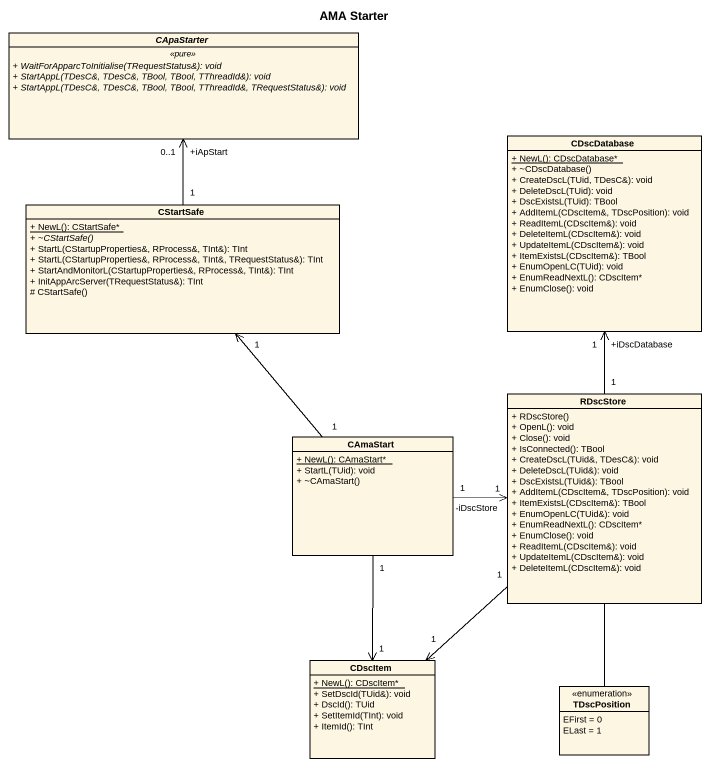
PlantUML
@startuml
title AMA Starter
hide circle
hide empty members
skinparam classAttributeIconSize 0
abstract class CApaStarter {
  .. <<pure>> ..
  {abstract} + WaitForApparcToInitialise(TRequestStatus&): void
  {abstract} + StartAppL(TDesC&, TDesC&, TBool, TBool, TThreadId&): void
  {abstract} + StartAppL(TDesC&, TDesC&, TBool, TBool, TThreadId&, TRequestStatus&): void
}
class CDscDatabase {
  {static} + NewL(): CDscDatabase*
  + ~CDscDatabase()
  + CreateDscL(TUid, TDesC&): void
  + DeleteDscL(TUid): void
  + DscExistsL(TUid): TBool
  + AddItemL(CDscItem&, TDscPosition): void
  + ReadItemL(CDscItem&): void
  + DeleteItemL(CDscItem&): void
  + UpdateItemL(CDscItem&): void
  + ItemExistsL(CDscItem&): TBool
  + EnumOpenLC(TUid): void
  + EnumReadNextL(): CDscItem*
  + EnumClose(): void
}
class CStartSafe {
  {static} + NewL(): CStartSafe*
  {abstract} + ~CStartSafe()
  + StartL(CStartupProperties&, RProcess&, TInt&): TInt
  + StartL(CStartupProperties&, RProcess&, TInt&, TRequestStatus&): TInt
  + StartAndMonitorL(CStartupProperties&, RProcess&, TInt&): TInt
  + InitAppArcServer(TRequestStatus&): TInt
  # CStartSafe()
}
class RDscStore {
  + RDscStore()
  + OpenL(): void
  + Close(): void
  + IsConnected(): TBool
  + CreateDscL(TUid&, TDesC&): void
  + DeleteDscL(TUid&): void
  + DscExistsL(TUid&): TBool
  + AddItemL(CDscItem&, TDscPosition): void
  + ItemExistsL(CDscItem&): TBool
  + EnumOpenLC(TUid&): void
  + EnumReadNextL(): CDscItem*
  + EnumClose(): void
  + ReadItemL(CDscItem&): void
  + UpdateItemL(CDscItem&): void
  + DeleteItemL(CDscItem&): void
}
class CAmaStart {
  {static} + NewL(): CAmaStart*
  + StartL(TUid): void
  + ~CAmaStart()
}
class CDscItem {
  {static} + NewL(): CDscItem*
  + SetDscId(TUid&): void
  + DscId(): TUid
  + SetItemId(TInt): void
  + ItemId(): TInt
}
enum TDscPosition {
  EFirst = 0
  ELast = 1
}
CStartSafe "1" -up-> "+iApStart\n0..1" CApaStarter
RDscStore "1" -up-> "+iDscDatabase\n1" CDscDatabase
RDscStore -- TDscPosition
CAmaStart "1" -up-> "1" CStartSafe
CAmaStart "1" -right-> "-iDscStore\n1" RDscStore
CAmaStart "1" --> "1" CDscItem
CDscItem "1" <-up- "1" RDscStore
@enduml
